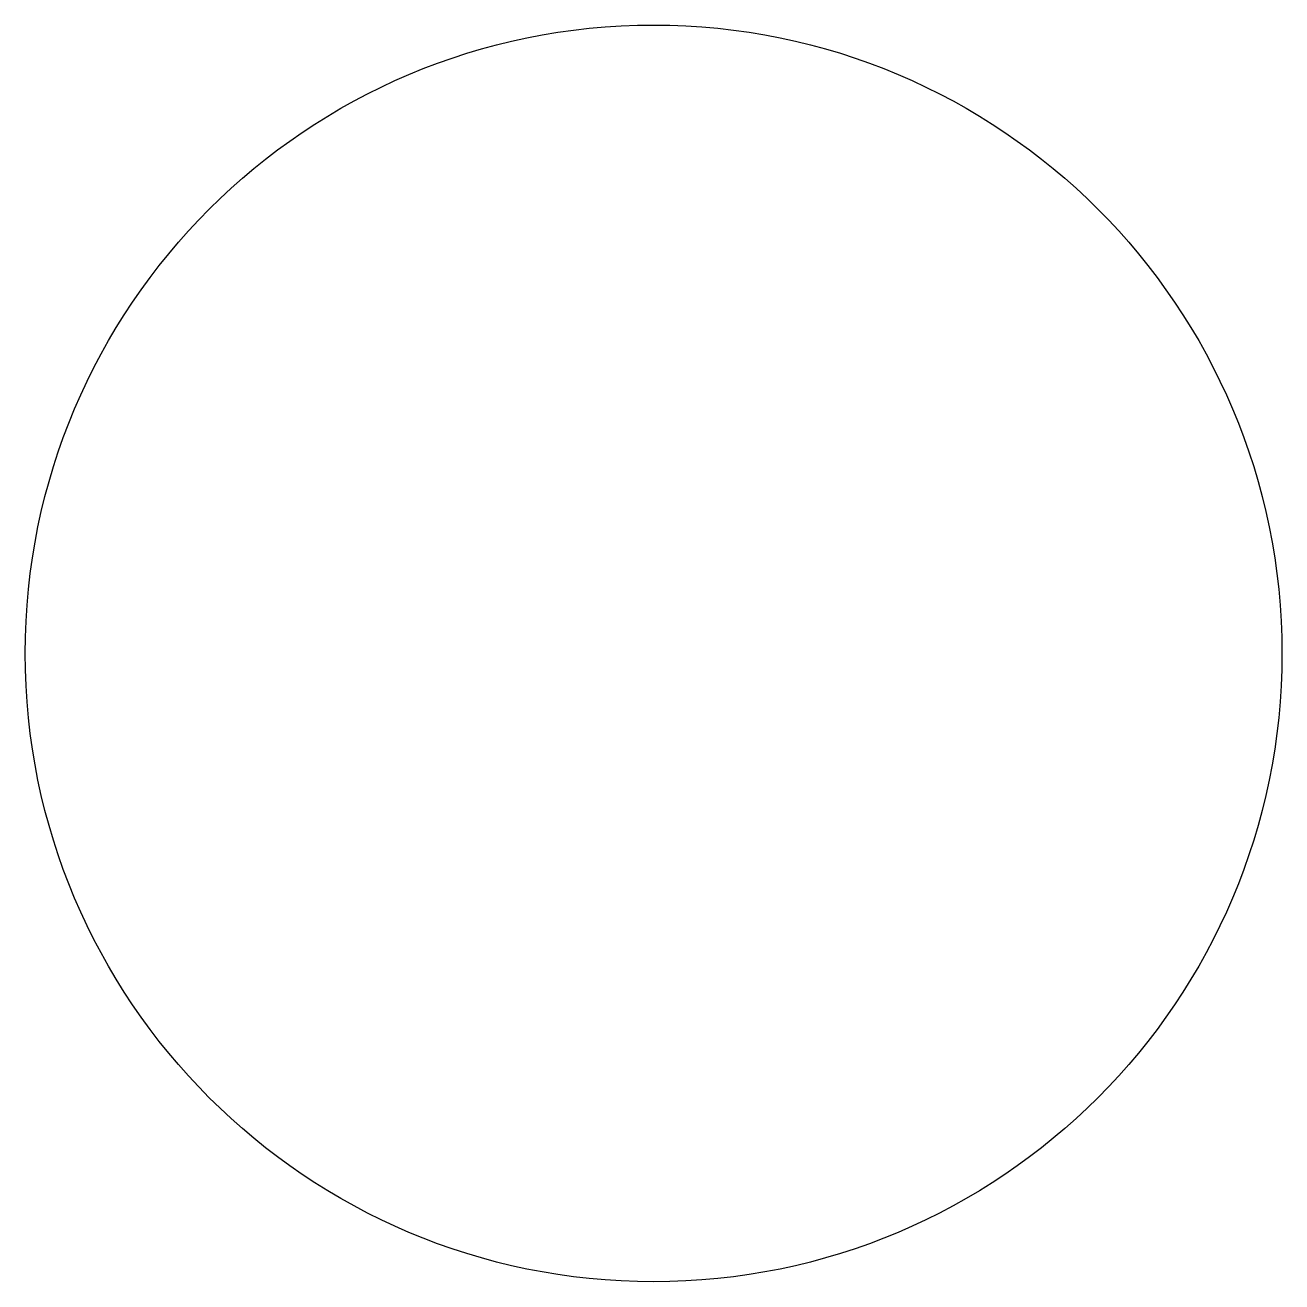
# Model space of a CAD drawing. Extents: x -227.4 to -217.4, y -29.6 to -19.6.
import ezdxf

# ---------------------------------------------------------------- set-up
doc = ezdxf.new("R2010")
doc.units = 0
doc.layers.add('ANA', color=7, linetype='CONTINUOUS')

msp = doc.modelspace()

# ---------------------------------------------------------------- linework, layer by layer
at = {"layer": 'ANA', "color": 230, "linetype": 'BYBLOCK'}
msp.add_circle((-222.421, -24.598), 5, dxfattribs=at)

doc.saveas('drawing.dxf')
